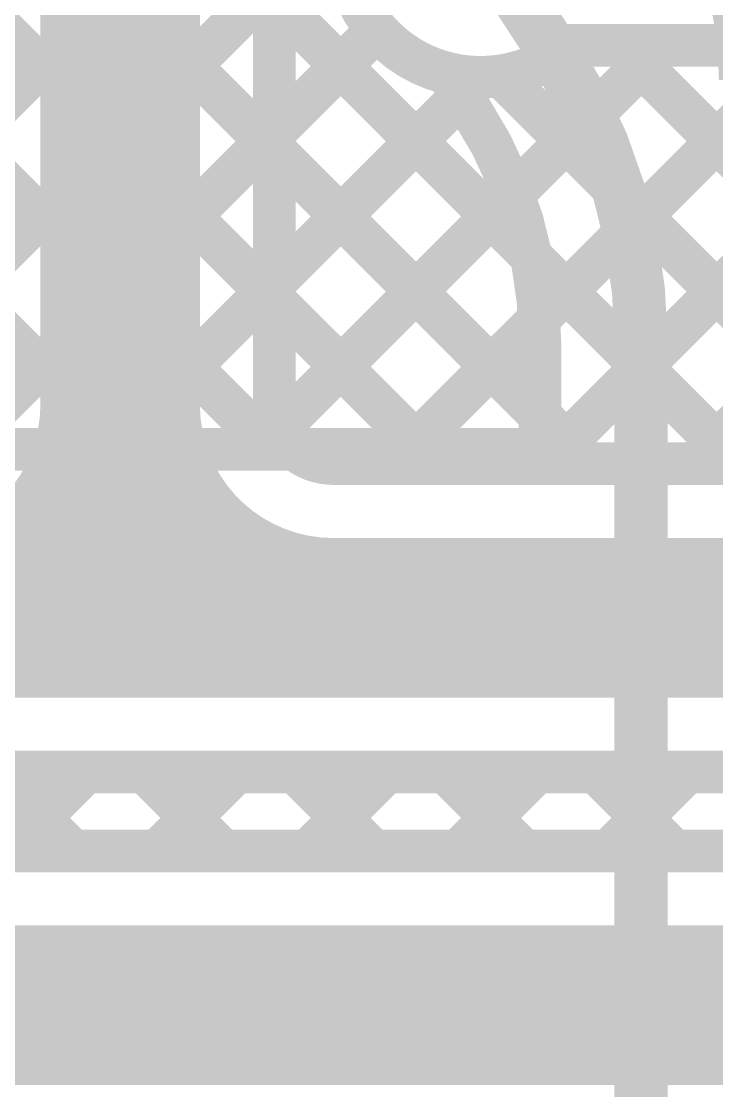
# Model space of a CAD drawing. Header units: inches. Extents: x -17 to 349, y -40 to 215.
# Drawn here: x 101.16 to 104.48, y 122.64 to 127.75 of the extents above; entities that cross this region are included whole.
import ezdxf

# ---------------------------------------------------------------- set-up
doc = ezdxf.new("R2010")
doc.units = ezdxf.units.IN
doc.layers.add('Bottom Layer', color=5, linetype='Continuous')
doc.layers.add('Top Layer', color=1, linetype='Continuous')

msp = doc.modelspace()

# ---------------------------------------------------------------- linework, layer by layer
at = {"layer": 'Bottom Layer'}
for points in [[(101.6314, 125.9179, 0.762, 0.762, 0), (101.6314, 134.9281, 0.762, 0.762, 0)], [(102.368, 125.9179, 0.2032, 0.2032, 0), (102.368, 134.9281, 0.2032, 0.2032, 0)], [(103.7741, 127.6334, 0.2032, 0.2032, -1.422987), (103.3505, 128.792, 0.2032, 0.2032, 0)], [(102.368, 127.852, 0.2032, 0.2032, 0), (104.5853, 125.6347, 0.2032, 0.2032, 0)], [(102.368, 127.2166, 0.2032, 0.2032, 0), (102.8583, 127.7069, 0.2032, 0.2032, 0)], [(102.392, 125.8038, 0.2032, 0.2032, 0), (104.2217, 127.6334, 0.2032, 0.2032, 0)], [(102.9414, 125.6347, 0.2032, 0.2032, 0), (104.9401, 127.6334, 0.2032, 0.2032, 0)], [(103.6598, 125.6347, 0.2032, 0.2032, 0), (105.6585, 127.6334, 0.2032, 0.2032, 0)], [(103.7741, 127.6334, 0.2032, 0.2032, 0), (113.7991, 127.6334, 0.2032, 0.2032, 0)], [(104.0234, 127.6334, 0.2032, 0.2032, 0), (106.0221, 125.6347, 0.2032, 0.2032, 0)], [(104.3783, 125.6347, 0.2032, 0.2032, 0), (106.3769, 127.6334, 0.2032, 0.2032, 0)], [(102.368, 126.4982, 0.2032, 0.2032, 0), (103.3507, 127.4808, 0.2032, 0.2032, 0)], [(103.4504, 127.488, 0.2032, 0.2032, 0), (105.3037, 125.6347, 0.2032, 0.2032, 0)], [(102.368, 127.1336, 0.2032, 0.2032, 0), (103.8669, 125.6347, 0.2032, 0.2032, 0)], [(102.368, 126.4151, 0.2032, 0.2032, 0), (103.1484, 125.6347, 0.2032, 0.2032, 0)], [(101.6314, 125.9179, 0.762, 0.762, -0.414214), (100.6116, 124.8981, 0.762, 0.762, 0)], [(102.6512, 124.8981, 0.762, 0.762, -0.414214), (101.6314, 125.9179, 0.762, 0.762, 0)], [(102.6512, 125.6347, 0.2032, 0.2032, -0.414214), (102.368, 125.9179, 0.2032, 0.2032, 0)], [(102.6512, 125.6347, 0.2032, 0.2032, 0), (107.9747, 125.6347, 0.2032, 0.2032, 0)], [(100.6116, 124.8981, 0.762, 0.762, 0), (102.6512, 124.8981, 0.762, 0.762, 0)], [(102.6512, 124.8981, 0.762, 0.762, 0), (107.9747, 124.8981, 0.762, 0.762, 0)], [(100.6116, 124.1615, 0.2032, 0.2032, 0), (102.6512, 124.1615, 0.2032, 0.2032, 0)], [(101.0295, 124.1615, 0.2032, 0.2032, 0), (101.407, 123.7841, 0.2032, 0.2032, 0)], [(101.0908, 123.7841, 0.2032, 0.2032, 0), (101.4682, 124.1615, 0.2032, 0.2032, 0)], [(101.7479, 124.1615, 0.2032, 0.2032, 0), (102.1254, 123.7841, 0.2032, 0.2032, 0)], [(101.8092, 123.7841, 0.2032, 0.2032, 0), (102.1866, 124.1615, 0.2032, 0.2032, 0)], [(102.4664, 124.1615, 0.2032, 0.2032, 0), (102.8438, 123.7841, 0.2032, 0.2032, 0)], [(102.5276, 123.7841, 0.2032, 0.2032, 0), (102.9051, 124.1615, 0.2032, 0.2032, 0)], [(102.6512, 124.1615, 0.2032, 0.2032, 0), (107.9747, 124.1615, 0.2032, 0.2032, 0)], [(103.1848, 124.1615, 0.2032, 0.2032, 0), (103.5622, 123.7841, 0.2032, 0.2032, 0)], [(103.246, 123.7841, 0.2032, 0.2032, 0), (103.6235, 124.1615, 0.2032, 0.2032, 0)], [(103.9032, 124.1615, 0.2032, 0.2032, 0), (104.2807, 123.7841, 0.2032, 0.2032, 0)], [(103.9644, 123.7841, 0.2032, 0.2032, 0), (104.3419, 124.1615, 0.2032, 0.2032, 0)], [(91.7547, 123.7841, 0.2032, 0.2032, 0), (110.8418, 123.7841, 0.2032, 0.2032, 0)], [(91.7547, 123.0475, 0.762, 0.762, 0), (110.9366, 123.0475, 0.762, 0.762, 0)]]:
    msp.add_lwpolyline(points, format="xyseb", dxfattribs=at)
for points in [[(102.8075, 127.7069, 0.1016, 0.1016, 1), (102.9091, 127.7069, 0.1016, 0.1016, 1)], [(103.7233, 127.6334, 0.1016, 0.1016, 1), (103.8249, 127.6334, 0.1016, 0.1016, 1)], [(103.7233, 127.6334, 0.1016, 0.1016, 1), (103.8249, 127.6334, 0.1016, 0.1016, 1)], [(103.9726, 127.6334, 0.1016, 0.1016, 1), (104.0742, 127.6334, 0.1016, 0.1016, 1)], [(104.1709, 127.6334, 0.1016, 0.1016, 1), (104.2725, 127.6334, 0.1016, 0.1016, 1)], [(103.2999, 127.4808, 0.1016, 0.1016, 1), (103.4015, 127.4808, 0.1016, 0.1016, 1)], [(103.3996, 127.488, 0.1016, 0.1016, 1), (103.5012, 127.488, 0.1016, 0.1016, 1)], [(102.3172, 127.2166, 0.1016, 0.1016, 1), (102.4188, 127.2166, 0.1016, 0.1016, 1)], [(102.3172, 127.1336, 0.1016, 0.1016, 1), (102.4188, 127.1336, 0.1016, 0.1016, 1)], [(102.3172, 126.4982, 0.1016, 0.1016, 1), (102.4188, 126.4982, 0.1016, 0.1016, 1)], [(102.3172, 126.4151, 0.1016, 0.1016, 1), (102.4188, 126.4151, 0.1016, 0.1016, 1)], [(101.4409, 125.9179, 0.381, 0.381, 1), (101.8219, 125.9179, 0.381, 0.381, 1)], [(101.4409, 125.9179, 0.381, 0.381, 1), (101.8219, 125.9179, 0.381, 0.381, 1)], [(101.4409, 125.9179, 0.381, 0.381, 1), (101.8219, 125.9179, 0.381, 0.381, 1)], [(102.3172, 125.9179, 0.1016, 0.1016, 1), (102.4188, 125.9179, 0.1016, 0.1016, 1)], [(102.3172, 125.9179, 0.1016, 0.1016, 1), (102.4188, 125.9179, 0.1016, 0.1016, 1)], [(102.3412, 125.8038, 0.1016, 0.1016, 1), (102.4428, 125.8038, 0.1016, 0.1016, 1)], [(102.6004, 125.6347, 0.1016, 0.1016, 1), (102.702, 125.6347, 0.1016, 0.1016, 1)], [(102.6004, 125.6347, 0.1016, 0.1016, 1), (102.702, 125.6347, 0.1016, 0.1016, 1)], [(102.8906, 125.6347, 0.1016, 0.1016, 1), (102.9922, 125.6347, 0.1016, 0.1016, 1)], [(103.0976, 125.6347, 0.1016, 0.1016, 1), (103.1992, 125.6347, 0.1016, 0.1016, 1)], [(103.609, 125.6347, 0.1016, 0.1016, 1), (103.7106, 125.6347, 0.1016, 0.1016, 1)], [(103.8161, 125.6347, 0.1016, 0.1016, 1), (103.9177, 125.6347, 0.1016, 0.1016, 1)], [(104.3275, 125.6347, 0.1016, 0.1016, 1), (104.4291, 125.6347, 0.1016, 0.1016, 1)], [(102.4607, 124.8981, 0.381, 0.381, 1), (102.8417, 124.8981, 0.381, 0.381, 1)], [(102.4607, 124.8981, 0.381, 0.381, 1), (102.8417, 124.8981, 0.381, 0.381, 1)], [(102.4607, 124.8981, 0.381, 0.381, 1), (102.8417, 124.8981, 0.381, 0.381, 1)], [(101.4174, 124.1615, 0.1016, 0.1016, 1), (101.519, 124.1615, 0.1016, 0.1016, 1)], [(101.6971, 124.1615, 0.1016, 0.1016, 1), (101.7987, 124.1615, 0.1016, 0.1016, 1)], [(102.1358, 124.1615, 0.1016, 0.1016, 1), (102.2374, 124.1615, 0.1016, 0.1016, 1)], [(102.4156, 124.1615, 0.1016, 0.1016, 1), (102.5172, 124.1615, 0.1016, 0.1016, 1)], [(102.6004, 124.1615, 0.1016, 0.1016, 1), (102.702, 124.1615, 0.1016, 0.1016, 1)], [(102.6004, 124.1615, 0.1016, 0.1016, 1), (102.702, 124.1615, 0.1016, 0.1016, 1)], [(102.8543, 124.1615, 0.1016, 0.1016, 1), (102.9559, 124.1615, 0.1016, 0.1016, 1)], [(103.134, 124.1615, 0.1016, 0.1016, 1), (103.2356, 124.1615, 0.1016, 0.1016, 1)], [(103.5727, 124.1615, 0.1016, 0.1016, 1), (103.6743, 124.1615, 0.1016, 0.1016, 1)], [(103.8524, 124.1615, 0.1016, 0.1016, 1), (103.954, 124.1615, 0.1016, 0.1016, 1)], [(104.2911, 124.1615, 0.1016, 0.1016, 1), (104.3927, 124.1615, 0.1016, 0.1016, 1)], [(101.04, 123.7841, 0.1016, 0.1016, 1), (101.1416, 123.7841, 0.1016, 0.1016, 1)], [(101.3562, 123.7841, 0.1016, 0.1016, 1), (101.4578, 123.7841, 0.1016, 0.1016, 1)], [(101.7584, 123.7841, 0.1016, 0.1016, 1), (101.86, 123.7841, 0.1016, 0.1016, 1)], [(102.0746, 123.7841, 0.1016, 0.1016, 1), (102.1762, 123.7841, 0.1016, 0.1016, 1)], [(102.4768, 123.7841, 0.1016, 0.1016, 1), (102.5784, 123.7841, 0.1016, 0.1016, 1)], [(102.793, 123.7841, 0.1016, 0.1016, 1), (102.8946, 123.7841, 0.1016, 0.1016, 1)], [(103.1952, 123.7841, 0.1016, 0.1016, 1), (103.2968, 123.7841, 0.1016, 0.1016, 1)], [(103.5114, 123.7841, 0.1016, 0.1016, 1), (103.613, 123.7841, 0.1016, 0.1016, 1)], [(103.9136, 123.7841, 0.1016, 0.1016, 1), (104.0152, 123.7841, 0.1016, 0.1016, 1)], [(104.2299, 123.7841, 0.1016, 0.1016, 1), (104.3315, 123.7841, 0.1016, 0.1016, 1)]]:
    msp.add_lwpolyline(points, format="xyseb", close=True, dxfattribs=at)
at = {"layer": 'Top Layer'}
for points in [[(97.7734, 131.7281, 0.2032, 0.2032, 0), (103.6375, 125.8641, 0.2032, 0.2032, 0)], [(98.4919, 131.7281, 0.2032, 0.2032, 0), (103.5965, 126.6234, 0.2032, 0.2032, 0)], [(99.4175, 125.7029, 0.2032, 0.2032, 0), (104.1889, 130.4743, 0.2032, 0.2032, 0)], [(98.4122, 130.3709, 0.2032, 0.2032, 0), (103.0803, 125.7029, 0.2032, 0.2032, 0)], [(98.2241, 129.8406, 0.2032, 0.2032, 0), (102.3619, 125.7029, 0.2032, 0.2032, 0)], [(97.6949, 129.6514, 0.2032, 0.2032, 0), (101.6434, 125.7029, 0.2032, 0.2032, 0)], [(103.1931, 127.5008, 0.2032, 0.2032, -0.881171), (103.3505, 128.792, 0.2032, 0.2032, 0)], [(104.169, 128.6206, 0.254, 0.254, -0.188735), (104.6201, 127.4681, 0.254, 0.254, 0)], [(100.1359, 125.7029, 0.2032, 0.2032, 0), (102.7142, 128.2812, 0.2032, 0.2032, 0)], [(103.3537, 128.1364, 0.254, 0.254, 0), (103.7104, 127.5917, 0.254, 0.254, 0)], [(100.8543, 125.7029, 0.2032, 0.2032, 0), (102.8583, 127.7069, 0.2032, 0.2032, 0)], [(103.7104, 127.5917, 0.254, 0.254, -0.145985), (104.1201, 126.2186, 0.254, 0.254, 0)], [(103.1931, 127.5008, 0.2032, 0.2032, 0), (103.3067, 127.3273, 0.2032, 0.2032, 0)], [(101.5727, 125.7029, 0.2032, 0.2032, 0), (103.2633, 127.3935, 0.2032, 0.2032, 0)], [(103.3075, 127.3261, 0.2032, 0.2032, -0.145807), (103.6375, 126.2186, 0.2032, 0.2032, 0)], [(102.2911, 125.7029, 0.2032, 0.2032, 0), (103.511, 126.9227, 0.2032, 0.2032, 0)], [(103.0096, 125.7029, 0.2032, 0.2032, 0), (103.6345, 126.3278, 0.2032, 0.2032, 0)], [(103.6375, 125.7029, 0.2032, 0.2032, 0), (103.6375, 126.2186, 0.2032, 0.2032, 0)], [(104.1201, 126.2186, 0.254, 0.254, 0), (104.1201, 126.2186, 0.254, 0.254, 0)], [(104.1201, 121.4787, 0.254, 0.254, 0), (104.1201, 126.2186, 0.254, 0.254, 0)], [(98.1027, 125.7029, 0.2032, 0.2032, 0), (103.6375, 125.7029, 0.2032, 0.2032, 0)], [(98.1027, 125.7029, 0.2032, 0.2032, 0), (103.6375, 125.7029, 0.2032, 0.2032, 0)]]:
    msp.add_lwpolyline(points, format="xyseb", dxfattribs=at)
for points in [[(102.8075, 127.7069, 0.1016, 0.1016, 1), (102.9091, 127.7069, 0.1016, 0.1016, 1)], [(103.6469, 127.5917, 0.127, 0.127, 1), (103.7739, 127.5917, 0.127, 0.127, 1)], [(103.6469, 127.5917, 0.127, 0.127, 1), (103.7739, 127.5917, 0.127, 0.127, 1)], [(103.1423, 127.5008, 0.1016, 0.1016, 1), (103.2439, 127.5008, 0.1016, 0.1016, 1)], [(103.1423, 127.5008, 0.1016, 0.1016, 1), (103.2439, 127.5008, 0.1016, 0.1016, 1)], [(103.2125, 127.3935, 0.1016, 0.1016, 1), (103.3141, 127.3935, 0.1016, 0.1016, 1)], [(103.2559, 127.3273, 0.1016, 0.1016, 1), (103.3575, 127.3273, 0.1016, 0.1016, 1)], [(103.2567, 127.3261, 0.1016, 0.1016, 1), (103.3583, 127.3261, 0.1016, 0.1016, 1)], [(103.4602, 126.9227, 0.1016, 0.1016, 1), (103.5618, 126.9227, 0.1016, 0.1016, 1)], [(103.5457, 126.6234, 0.1016, 0.1016, 1), (103.6473, 126.6234, 0.1016, 0.1016, 1)], [(103.5837, 126.3278, 0.1016, 0.1016, 1), (103.6853, 126.3278, 0.1016, 0.1016, 1)], [(103.5867, 126.2186, 0.1016, 0.1016, 1), (103.6883, 126.2186, 0.1016, 0.1016, 1)], [(103.5867, 126.2186, 0.1016, 0.1016, 1), (103.6883, 126.2186, 0.1016, 0.1016, 1)], [(104.0566, 126.2186, 0.127, 0.127, 1), (104.1836, 126.2186, 0.127, 0.127, 1)], [(104.0566, 126.2186, 0.127, 0.127, 1), (104.1836, 126.2186, 0.127, 0.127, 1)], [(104.0566, 126.2186, 0.127, 0.127, 1), (104.1836, 126.2186, 0.127, 0.127, 1)], [(104.0566, 126.2186, 0.127, 0.127, 1), (104.1836, 126.2186, 0.127, 0.127, 1)], [(103.5867, 125.8641, 0.1016, 0.1016, 1), (103.6883, 125.8641, 0.1016, 0.1016, 1)], [(101.5219, 125.7029, 0.1016, 0.1016, 1), (101.6235, 125.7029, 0.1016, 0.1016, 1)], [(101.5926, 125.7029, 0.1016, 0.1016, 1), (101.6942, 125.7029, 0.1016, 0.1016, 1)], [(102.2403, 125.7029, 0.1016, 0.1016, 1), (102.3419, 125.7029, 0.1016, 0.1016, 1)], [(102.3111, 125.7029, 0.1016, 0.1016, 1), (102.4127, 125.7029, 0.1016, 0.1016, 1)], [(102.9588, 125.7029, 0.1016, 0.1016, 1), (103.0604, 125.7029, 0.1016, 0.1016, 1)], [(103.0295, 125.7029, 0.1016, 0.1016, 1), (103.1311, 125.7029, 0.1016, 0.1016, 1)], [(103.5867, 125.7029, 0.1016, 0.1016, 1), (103.6883, 125.7029, 0.1016, 0.1016, 1)], [(103.5867, 125.7029, 0.1016, 0.1016, 1), (103.6883, 125.7029, 0.1016, 0.1016, 1)], [(103.5867, 125.7029, 0.1016, 0.1016, 1), (103.6883, 125.7029, 0.1016, 0.1016, 1)]]:
    msp.add_lwpolyline(points, format="xyseb", close=True, dxfattribs=at)

doc.saveas('drawing.dxf')
